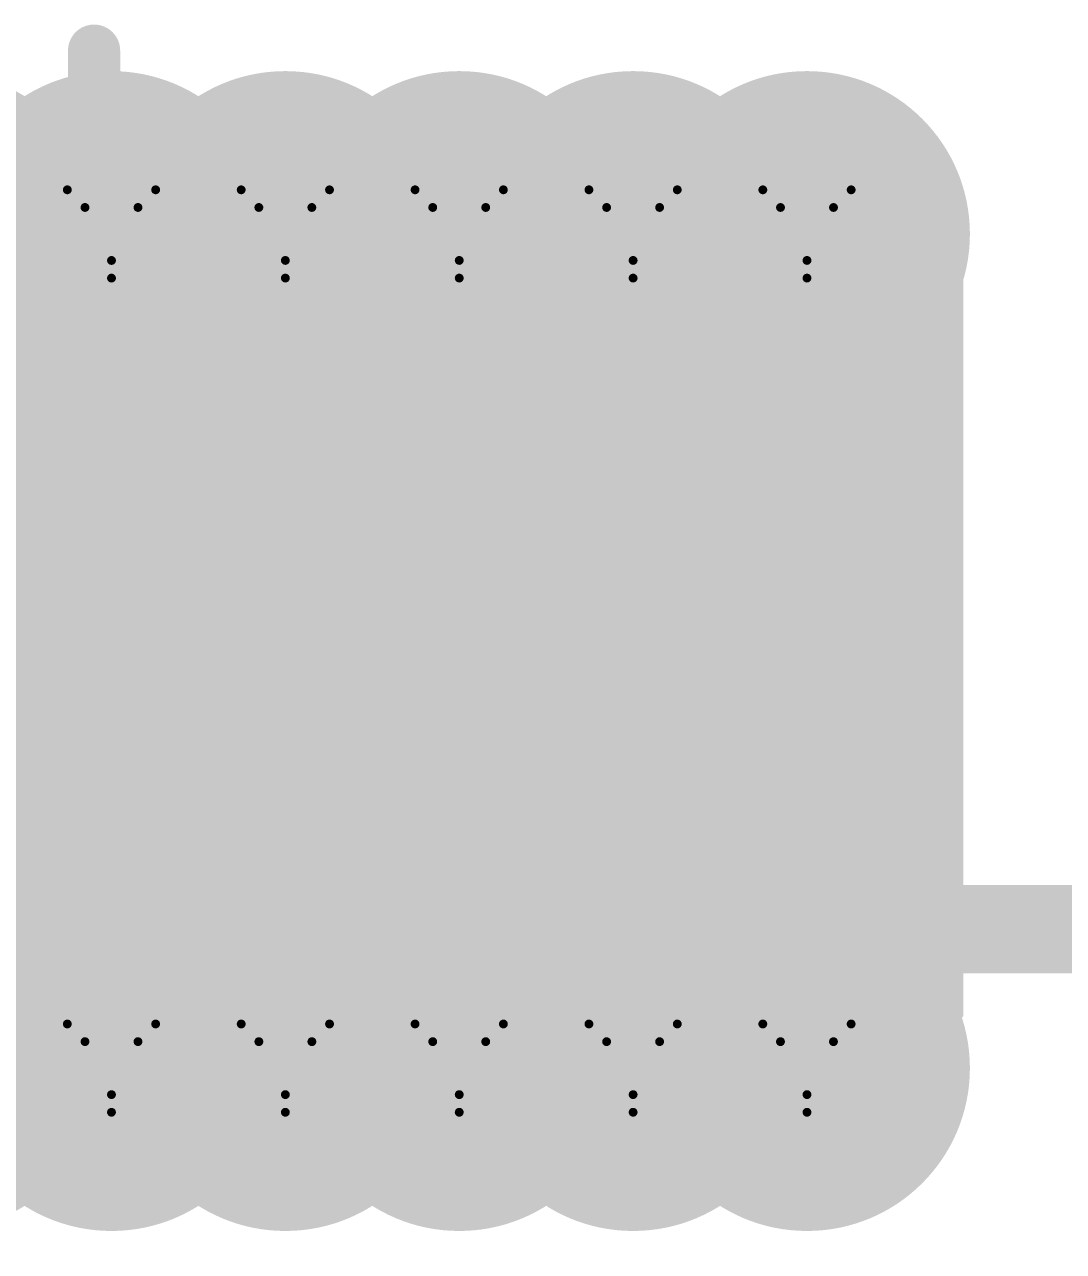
# Model space of a CAD drawing. Header units: inches. Extents: x -21 to 344, y -3 to 240.
# Drawn here: x 14.7 to 20.68, y 16.45 to 23.51 of the extents above; entities that cross this region are included whole.
import ezdxf

# ---------------------------------------------------------------- set-up
doc = ezdxf.new("R2010")
doc.units = ezdxf.units.IN
for name, color, linetype in [('Bottom Layer', 5, 'Continuous'), ('Drill Drawing', 1, 'Continuous'), ('Int1 -GND)', 76, 'Continuous'), ('Int2 -PWR)', 16, 'Continuous'), ('Top Component Center', 76, 'Continuous'), ('Top Designator', 56, 'Continuous'), ('Top Layer', 1, 'Continuous'), ('Top Paste', 8, 'Continuous'), ('Top Solder', 216, 'Continuous'), ('Via Holes', 16, 'Continuous')]:
    doc.layers.add(name, color=color, linetype=linetype)
doc.styles.add('Arial', font='', dxfattribs={"height": 0.2})
doc.styles.get('Arial').set_extended_font_data('Arial')

# ---------------------------------------------------------------- blocks, each defined once
blk = doc.blocks.new('ESP32_WROOM_32E_N4_10')
at = {"layer": 'Top Layer'}
for points in [[(-1.85, 1.85), (-0.95, 1.85), (-0.95, 0.95), (-1.85, 0.95)], [(-0.45, 1.85), (0.45, 1.85), (0.45, 0.95), (-0.45, 0.95)], [(0.95, 1.85), (1.85, 1.85), (1.85, 0.95), (0.95, 0.95)], [(-1.85, 0.45), (-0.95, 0.45), (-0.95, -0.45), (-1.85, -0.45)], [(-0.45, 0.45), (0.45, 0.45), (0.45, -0.45), (-0.45, -0.45)], [(0.95, 0.45), (1.85, 0.45), (1.85, -0.45), (0.95, -0.45)], [(-1.85, -0.95), (-0.95, -0.95), (-0.95, -1.85), (-1.85, -1.85)], [(-0.45, -0.95), (0.45, -0.95), (0.45, -1.85), (-0.45, -1.85)], [(0.95, -0.95), (1.85, -0.95), (1.85, -1.85), (0.95, -1.85)]]:
    blk.add_hatch(color=1, dxfattribs=at).paths.add_polyline_path(points)
at = {"layer": 'Top Paste'}
for points in [[(-1.977, 1.977), (-0.823, 1.977), (-0.823, 0.823), (-1.977, 0.823)], [(-0.577, 1.977), (0.577, 1.977), (0.577, 0.823), (-0.577, 0.823)], [(0.823, 1.977), (1.977, 1.977), (1.977, 0.823), (0.823, 0.823)], [(-1.977, 0.577), (-0.823, 0.577), (-0.823, -0.577), (-1.977, -0.577)], [(-0.577, 0.577), (0.577, 0.577), (0.577, -0.577), (-0.577, -0.577)], [(0.823, 0.577), (1.977, 0.577), (1.977, -0.577), (0.823, -0.577)], [(-1.977, -0.823), (-0.823, -0.823), (-0.823, -1.977), (-1.977, -1.977)], [(-0.577, -0.823), (0.577, -0.823), (0.577, -1.977), (-0.577, -1.977)], [(0.823, -0.823), (1.977, -0.823), (1.977, -1.977), (0.823, -1.977)]]:
    blk.add_hatch(color=8, dxfattribs=at).paths.add_polyline_path(points)
at = {"layer": 'Top Solder'}
for points in [[(-1.9, 1.9), (-0.9, 1.9), (-0.9, 0.9), (-1.9, 0.9)], [(-0.5, 1.9), (0.5, 1.9), (0.5, 0.9), (-0.5, 0.9)], [(0.9, 1.9), (1.9, 1.9), (1.9, 0.9), (0.9, 0.9)], [(-1.9, 0.5), (-0.9, 0.5), (-0.9, -0.5), (-1.9, -0.5)], [(-0.5, 0.5), (0.5, 0.5), (0.5, -0.5), (-0.5, -0.5)], [(0.9, 0.5), (1.9, 0.5), (1.9, -0.5), (0.9, -0.5)], [(-1.9, -0.9), (-0.9, -0.9), (-0.9, -1.9), (-1.9, -1.9)], [(-0.5, -0.9), (0.5, -0.9), (0.5, -1.9), (-0.5, -1.9)], [(0.9, -0.9), (1.9, -0.9), (1.9, -1.9), (0.9, -1.9)]]:
    blk.add_hatch(color=216, dxfattribs=at).paths.add_polyline_path(points)
at = {"layer": 'Top Component Center'}
for points in [[(1.455, 4.5, 0.3, 0.3, 0), (1.455, 0.5, 0.3, 0.3, 0)], [(-0.545, 2.5, 0.3, 0.3, 0), (3.455, 2.5, 0.3, 0.3, 0)]]:
    blk.add_lwpolyline(points, format="xyseb", dxfattribs=at)
for points in [[(-0.62, 2.5, 0.15, 0.15, 1), (-0.47, 2.5, 0.15, 0.15, 1)], [(3.38, 2.5, 0.15, 0.15, 1), (3.53, 2.5, 0.15, 0.15, 1)], [(1.38, 0.5, 0.15, 0.15, 1), (1.53, 0.5, 0.15, 0.15, 1)]]:
    blk.add_lwpolyline(points, format="xyseb", close=True, dxfattribs=at)
at = {"layer": 'Top Designator', "style": 'Arial'}
blk.add_text('U4', height=2, dxfattribs=at).set_placement((-2.09, 2.28))

msp = doc.modelspace()

# ---------------------------------------------------------------- hatches: boundary and pattern name
at = {"layer": 'Bottom Layer'}
h = msp.add_hatch(color=5, dxfattribs=at)
edge = h.paths.add_edge_path()
edge.add_arc((15.2, 22.3), 0.3, 0, 360)
h = msp.add_hatch(color=5, dxfattribs=at)
edge = h.paths.add_edge_path()
edge.add_arc((16.2, 22.3), 0.3, 0, 360)
h = msp.add_hatch(color=5, dxfattribs=at)
edge = h.paths.add_edge_path()
edge.add_arc((17.2, 22.3), 0.3, 0, 360)
h = msp.add_hatch(color=5, dxfattribs=at)
edge = h.paths.add_edge_path()
edge.add_arc((18.2, 22.3), 0.3, 0, 360)
h = msp.add_hatch(color=5, dxfattribs=at)
edge = h.paths.add_edge_path()
edge.add_arc((19.2, 22.3), 0.3, 0, 360)
h = msp.add_hatch(color=5, dxfattribs=at)
edge = h.paths.add_edge_path()
edge.add_arc((15.2, 17.5), 0.3, 0, 360)
h = msp.add_hatch(color=5, dxfattribs=at)
edge = h.paths.add_edge_path()
edge.add_arc((16.2, 17.5), 0.3, 0, 360)
h = msp.add_hatch(color=5, dxfattribs=at)
edge = h.paths.add_edge_path()
edge.add_arc((17.2, 17.5), 0.3, 0, 360)
h = msp.add_hatch(color=5, dxfattribs=at)
edge = h.paths.add_edge_path()
edge.add_arc((18.2, 17.5), 0.3, 0, 360)
h = msp.add_hatch(color=5, dxfattribs=at)
edge = h.paths.add_edge_path()
edge.add_arc((19.2, 17.5), 0.3, 0, 360)
at = {"layer": 'Int2 -PWR)'}
h = msp.add_hatch(color=7, dxfattribs=at)
edge = h.paths.add_edge_path()
edge.add_arc((14.2, 22.3), 0.937, 0, 360)
h = msp.add_hatch(color=7, dxfattribs=at)
edge = h.paths.add_edge_path()
edge.add_arc((15.2, 22.3), 0.937, 0, 360)
h = msp.add_hatch(color=7, dxfattribs=at)
edge = h.paths.add_edge_path()
edge.add_arc((16.2, 22.3), 0.937, 0, 360)
h = msp.add_hatch(color=7, dxfattribs=at)
edge = h.paths.add_edge_path()
edge.add_arc((17.2, 22.3), 0.937, 0, 360)
h = msp.add_hatch(color=7, dxfattribs=at)
edge = h.paths.add_edge_path()
edge.add_arc((18.2, 22.3), 0.937, 0, 360)
h = msp.add_hatch(color=7, dxfattribs=at)
edge = h.paths.add_edge_path()
edge.add_arc((19.2, 22.3), 0.937, 0, 360)
h = msp.add_hatch(color=7, dxfattribs=at)
edge = h.paths.add_edge_path()
edge.add_arc((14.2, 17.5), 0.937, 0, 360)
h = msp.add_hatch(color=7, dxfattribs=at)
edge = h.paths.add_edge_path()
edge.add_arc((15.2, 17.5), 0.937, 0, 360)
h = msp.add_hatch(color=7, dxfattribs=at)
edge = h.paths.add_edge_path()
edge.add_arc((16.2, 17.5), 0.937, 0, 360)
h = msp.add_hatch(color=7, dxfattribs=at)
edge = h.paths.add_edge_path()
edge.add_arc((17.2, 17.5), 0.937, 0, 360)
h = msp.add_hatch(color=7, dxfattribs=at)
edge = h.paths.add_edge_path()
edge.add_arc((18.2, 17.5), 0.937, 0, 360)
h = msp.add_hatch(color=7, dxfattribs=at)
edge = h.paths.add_edge_path()
edge.add_arc((19.2, 17.5), 0.937, 0, 360)
at = {"layer": 'Top Layer'}
msp.add_hatch(color=1, dxfattribs=at).paths.add_polyline_path([(6.9029, 3.6971), (7, 3.6), (7.7, 3.6), (7.8, 3.7), (7.8, 5.5), (8.2, 5.9), (10.2, 5.9), (10.4, 6.1), (10.4, 16), (11.6, 17.2), (19.5, 17.2), (20.1, 17.8), (20.1, 22.2), (19.7, 22.6), (8, 22.6), (6.8006, 21.4006)])
h = msp.add_hatch(color=1, dxfattribs=at)
edge = h.paths.add_edge_path()
edge.add_arc((15.2, 22.3), 0.3, 0, 360)
h = msp.add_hatch(color=1, dxfattribs=at)
edge = h.paths.add_edge_path()
edge.add_arc((16.2, 22.3), 0.3, 0, 360)
h = msp.add_hatch(color=1, dxfattribs=at)
edge = h.paths.add_edge_path()
edge.add_arc((17.2, 22.3), 0.3, 0, 360)
h = msp.add_hatch(color=1, dxfattribs=at)
edge = h.paths.add_edge_path()
edge.add_arc((18.2, 22.3), 0.3, 0, 360)
h = msp.add_hatch(color=1, dxfattribs=at)
edge = h.paths.add_edge_path()
edge.add_arc((19.2, 22.3), 0.3, 0, 360)
h = msp.add_hatch(color=1, dxfattribs=at)
edge = h.paths.add_edge_path()
edge.add_arc((15.2, 17.5), 0.3, 0, 360)
h = msp.add_hatch(color=1, dxfattribs=at)
edge = h.paths.add_edge_path()
edge.add_arc((16.2, 17.5), 0.3, 0, 360)
h = msp.add_hatch(color=1, dxfattribs=at)
edge = h.paths.add_edge_path()
edge.add_arc((17.2, 17.5), 0.3, 0, 360)
h = msp.add_hatch(color=1, dxfattribs=at)
edge = h.paths.add_edge_path()
edge.add_arc((18.2, 17.5), 0.3, 0, 360)
h = msp.add_hatch(color=1, dxfattribs=at)
edge = h.paths.add_edge_path()
edge.add_arc((19.2, 17.5), 0.3, 0, 360)
at = {"layer": 'Via Holes'}
h = msp.add_hatch(color=7, dxfattribs=at)
edge = h.paths.add_edge_path()
edge.add_arc((15.2, 22.3), 0.175, 0, 360)
h = msp.add_hatch(color=7, dxfattribs=at)
edge = h.paths.add_edge_path()
edge.add_arc((16.2, 22.3), 0.175, 0, 360)
h = msp.add_hatch(color=7, dxfattribs=at)
edge = h.paths.add_edge_path()
edge.add_arc((17.2, 22.3), 0.175, 0, 360)
h = msp.add_hatch(color=7, dxfattribs=at)
edge = h.paths.add_edge_path()
edge.add_arc((18.2, 22.3), 0.175, 0, 360)
h = msp.add_hatch(color=7, dxfattribs=at)
edge = h.paths.add_edge_path()
edge.add_arc((19.2, 22.3), 0.175, 0, 360)
h = msp.add_hatch(color=7, dxfattribs=at)
edge = h.paths.add_edge_path()
edge.add_arc((15.2, 17.5), 0.175, 0, 360)
h = msp.add_hatch(color=7, dxfattribs=at)
edge = h.paths.add_edge_path()
edge.add_arc((16.2, 17.5), 0.175, 0, 360)
h = msp.add_hatch(color=7, dxfattribs=at)
edge = h.paths.add_edge_path()
edge.add_arc((17.2, 17.5), 0.175, 0, 360)
h = msp.add_hatch(color=7, dxfattribs=at)
edge = h.paths.add_edge_path()
edge.add_arc((18.2, 17.5), 0.175, 0, 360)
h = msp.add_hatch(color=7, dxfattribs=at)
edge = h.paths.add_edge_path()
edge.add_arc((19.2, 17.5), 0.175, 0, 360)

# ---------------------------------------------------------------- linework, layer by layer
at = {"layer": 'Drill Drawing'}
for points in [[(14.946, 22.554, 0.0508, 0.0508, 0), (15.454, 22.554, 0.0508, 0.0508, 0)], [(14.946, 22.554, 0.0508, 0.0508, 0), (15.2, 22.046, 0.0508, 0.0508, 0)], [(15.2, 22.046, 0.0508, 0.0508, 0), (15.454, 22.554, 0.0508, 0.0508, 0)], [(15.946, 22.554, 0.0508, 0.0508, 0), (16.454, 22.554, 0.0508, 0.0508, 0)], [(15.946, 22.554, 0.0508, 0.0508, 0), (16.2, 22.046, 0.0508, 0.0508, 0)], [(16.2, 22.046, 0.0508, 0.0508, 0), (16.454, 22.554, 0.0508, 0.0508, 0)], [(16.946, 22.554, 0.0508, 0.0508, 0), (17.454, 22.554, 0.0508, 0.0508, 0)], [(16.946, 22.554, 0.0508, 0.0508, 0), (17.2, 22.046, 0.0508, 0.0508, 0)], [(17.2, 22.046, 0.0508, 0.0508, 0), (17.454, 22.554, 0.0508, 0.0508, 0)], [(17.946, 22.554, 0.0508, 0.0508, 0), (18.454, 22.554, 0.0508, 0.0508, 0)], [(17.946, 22.554, 0.0508, 0.0508, 0), (18.2, 22.046, 0.0508, 0.0508, 0)], [(18.2, 22.046, 0.0508, 0.0508, 0), (18.454, 22.554, 0.0508, 0.0508, 0)], [(18.946, 22.554, 0.0508, 0.0508, 0), (19.454, 22.554, 0.0508, 0.0508, 0)], [(18.946, 22.554, 0.0508, 0.0508, 0), (19.2, 22.046, 0.0508, 0.0508, 0)], [(19.2, 22.046, 0.0508, 0.0508, 0), (19.454, 22.554, 0.0508, 0.0508, 0)], [(15.0476, 22.4524, 0.0508, 0.0508, 0), (15.3524, 22.4524, 0.0508, 0.0508, 0)], [(15.0476, 22.4524, 0.0508, 0.0508, 0), (15.2, 22.1476, 0.0508, 0.0508, 0)], [(15.2, 22.1476, 0.0508, 0.0508, 0), (15.3524, 22.4524, 0.0508, 0.0508, 0)], [(16.0476, 22.4524, 0.0508, 0.0508, 0), (16.3524, 22.4524, 0.0508, 0.0508, 0)], [(16.0476, 22.4524, 0.0508, 0.0508, 0), (16.2, 22.1476, 0.0508, 0.0508, 0)], [(16.2, 22.1476, 0.0508, 0.0508, 0), (16.3524, 22.4524, 0.0508, 0.0508, 0)], [(17.0476, 22.4524, 0.0508, 0.0508, 0), (17.3524, 22.4524, 0.0508, 0.0508, 0)], [(17.0476, 22.4524, 0.0508, 0.0508, 0), (17.2, 22.1476, 0.0508, 0.0508, 0)], [(17.2, 22.1476, 0.0508, 0.0508, 0), (17.3524, 22.4524, 0.0508, 0.0508, 0)], [(18.0476, 22.4524, 0.0508, 0.0508, 0), (18.3524, 22.4524, 0.0508, 0.0508, 0)], [(18.0476, 22.4524, 0.0508, 0.0508, 0), (18.2, 22.1476, 0.0508, 0.0508, 0)], [(18.2, 22.1476, 0.0508, 0.0508, 0), (18.3524, 22.4524, 0.0508, 0.0508, 0)], [(19.0476, 22.4524, 0.0508, 0.0508, 0), (19.3524, 22.4524, 0.0508, 0.0508, 0)], [(19.0476, 22.4524, 0.0508, 0.0508, 0), (19.2, 22.1476, 0.0508, 0.0508, 0)], [(19.2, 22.1476, 0.0508, 0.0508, 0), (19.3524, 22.4524, 0.0508, 0.0508, 0)], [(14.946, 17.754, 0.0508, 0.0508, 0), (15.454, 17.754, 0.0508, 0.0508, 0)], [(14.946, 17.754, 0.0508, 0.0508, 0), (15.2, 17.246, 0.0508, 0.0508, 0)], [(15.2, 17.246, 0.0508, 0.0508, 0), (15.454, 17.754, 0.0508, 0.0508, 0)], [(15.946, 17.754, 0.0508, 0.0508, 0), (16.454, 17.754, 0.0508, 0.0508, 0)], [(15.946, 17.754, 0.0508, 0.0508, 0), (16.2, 17.246, 0.0508, 0.0508, 0)], [(16.2, 17.246, 0.0508, 0.0508, 0), (16.454, 17.754, 0.0508, 0.0508, 0)], [(16.946, 17.754, 0.0508, 0.0508, 0), (17.454, 17.754, 0.0508, 0.0508, 0)], [(16.946, 17.754, 0.0508, 0.0508, 0), (17.2, 17.246, 0.0508, 0.0508, 0)], [(17.2, 17.246, 0.0508, 0.0508, 0), (17.454, 17.754, 0.0508, 0.0508, 0)], [(17.946, 17.754, 0.0508, 0.0508, 0), (18.454, 17.754, 0.0508, 0.0508, 0)], [(17.946, 17.754, 0.0508, 0.0508, 0), (18.2, 17.246, 0.0508, 0.0508, 0)], [(18.2, 17.246, 0.0508, 0.0508, 0), (18.454, 17.754, 0.0508, 0.0508, 0)], [(18.946, 17.754, 0.0508, 0.0508, 0), (19.454, 17.754, 0.0508, 0.0508, 0)], [(18.946, 17.754, 0.0508, 0.0508, 0), (19.2, 17.246, 0.0508, 0.0508, 0)], [(19.2, 17.246, 0.0508, 0.0508, 0), (19.454, 17.754, 0.0508, 0.0508, 0)], [(15.0476, 17.6524, 0.0508, 0.0508, 0), (15.3524, 17.6524, 0.0508, 0.0508, 0)], [(15.0476, 17.6524, 0.0508, 0.0508, 0), (15.2, 17.3476, 0.0508, 0.0508, 0)], [(15.2, 17.3476, 0.0508, 0.0508, 0), (15.3524, 17.6524, 0.0508, 0.0508, 0)], [(16.0476, 17.6524, 0.0508, 0.0508, 0), (16.3524, 17.6524, 0.0508, 0.0508, 0)], [(16.0476, 17.6524, 0.0508, 0.0508, 0), (16.2, 17.3476, 0.0508, 0.0508, 0)], [(16.2, 17.3476, 0.0508, 0.0508, 0), (16.3524, 17.6524, 0.0508, 0.0508, 0)], [(17.0476, 17.6524, 0.0508, 0.0508, 0), (17.3524, 17.6524, 0.0508, 0.0508, 0)], [(17.0476, 17.6524, 0.0508, 0.0508, 0), (17.2, 17.3476, 0.0508, 0.0508, 0)], [(17.2, 17.3476, 0.0508, 0.0508, 0), (17.3524, 17.6524, 0.0508, 0.0508, 0)], [(18.0476, 17.6524, 0.0508, 0.0508, 0), (18.3524, 17.6524, 0.0508, 0.0508, 0)], [(18.0476, 17.6524, 0.0508, 0.0508, 0), (18.2, 17.3476, 0.0508, 0.0508, 0)], [(18.2, 17.3476, 0.0508, 0.0508, 0), (18.3524, 17.6524, 0.0508, 0.0508, 0)], [(19.0476, 17.6524, 0.0508, 0.0508, 0), (19.3524, 17.6524, 0.0508, 0.0508, 0)], [(19.0476, 17.6524, 0.0508, 0.0508, 0), (19.2, 17.3476, 0.0508, 0.0508, 0)], [(19.2, 17.3476, 0.0508, 0.0508, 0), (19.3524, 17.6524, 0.0508, 0.0508, 0)]]:
    msp.add_lwpolyline(points, format="xyseb", dxfattribs=at)
for points in [[(14.9333, 22.554, 0.0254, 0.0254, 1), (14.9587, 22.554, 0.0254, 0.0254, 1)], [(14.9333, 22.554, 0.0254, 0.0254, 1), (14.9587, 22.554, 0.0254, 0.0254, 1)], [(15.4413, 22.554, 0.0254, 0.0254, 1), (15.4667, 22.554, 0.0254, 0.0254, 1)], [(15.4413, 22.554, 0.0254, 0.0254, 1), (15.4667, 22.554, 0.0254, 0.0254, 1)], [(15.9333, 22.554, 0.0254, 0.0254, 1), (15.9587, 22.554, 0.0254, 0.0254, 1)], [(15.9333, 22.554, 0.0254, 0.0254, 1), (15.9587, 22.554, 0.0254, 0.0254, 1)], [(16.4413, 22.554, 0.0254, 0.0254, 1), (16.4667, 22.554, 0.0254, 0.0254, 1)], [(16.4413, 22.554, 0.0254, 0.0254, 1), (16.4667, 22.554, 0.0254, 0.0254, 1)], [(16.9333, 22.554, 0.0254, 0.0254, 1), (16.9587, 22.554, 0.0254, 0.0254, 1)], [(16.9333, 22.554, 0.0254, 0.0254, 1), (16.9587, 22.554, 0.0254, 0.0254, 1)], [(17.4413, 22.554, 0.0254, 0.0254, 1), (17.4667, 22.554, 0.0254, 0.0254, 1)], [(17.4413, 22.554, 0.0254, 0.0254, 1), (17.4667, 22.554, 0.0254, 0.0254, 1)], [(17.9333, 22.554, 0.0254, 0.0254, 1), (17.9587, 22.554, 0.0254, 0.0254, 1)], [(17.9333, 22.554, 0.0254, 0.0254, 1), (17.9587, 22.554, 0.0254, 0.0254, 1)], [(18.4413, 22.554, 0.0254, 0.0254, 1), (18.4667, 22.554, 0.0254, 0.0254, 1)], [(18.4413, 22.554, 0.0254, 0.0254, 1), (18.4667, 22.554, 0.0254, 0.0254, 1)], [(18.9333, 22.554, 0.0254, 0.0254, 1), (18.9587, 22.554, 0.0254, 0.0254, 1)], [(18.9333, 22.554, 0.0254, 0.0254, 1), (18.9587, 22.554, 0.0254, 0.0254, 1)], [(19.4413, 22.554, 0.0254, 0.0254, 1), (19.4667, 22.554, 0.0254, 0.0254, 1)], [(19.4413, 22.554, 0.0254, 0.0254, 1), (19.4667, 22.554, 0.0254, 0.0254, 1)], [(15.0349, 22.4524, 0.0254, 0.0254, 1), (15.0603, 22.4524, 0.0254, 0.0254, 1)], [(15.0349, 22.4524, 0.0254, 0.0254, 1), (15.0603, 22.4524, 0.0254, 0.0254, 1)], [(15.3397, 22.4524, 0.0254, 0.0254, 1), (15.3651, 22.4524, 0.0254, 0.0254, 1)], [(15.3397, 22.4524, 0.0254, 0.0254, 1), (15.3651, 22.4524, 0.0254, 0.0254, 1)], [(16.0349, 22.4524, 0.0254, 0.0254, 1), (16.0603, 22.4524, 0.0254, 0.0254, 1)], [(16.0349, 22.4524, 0.0254, 0.0254, 1), (16.0603, 22.4524, 0.0254, 0.0254, 1)], [(16.3397, 22.4524, 0.0254, 0.0254, 1), (16.3651, 22.4524, 0.0254, 0.0254, 1)], [(16.3397, 22.4524, 0.0254, 0.0254, 1), (16.3651, 22.4524, 0.0254, 0.0254, 1)], [(17.0349, 22.4524, 0.0254, 0.0254, 1), (17.0603, 22.4524, 0.0254, 0.0254, 1)], [(17.0349, 22.4524, 0.0254, 0.0254, 1), (17.0603, 22.4524, 0.0254, 0.0254, 1)], [(17.3397, 22.4524, 0.0254, 0.0254, 1), (17.3651, 22.4524, 0.0254, 0.0254, 1)], [(17.3397, 22.4524, 0.0254, 0.0254, 1), (17.3651, 22.4524, 0.0254, 0.0254, 1)], [(18.0349, 22.4524, 0.0254, 0.0254, 1), (18.0603, 22.4524, 0.0254, 0.0254, 1)], [(18.0349, 22.4524, 0.0254, 0.0254, 1), (18.0603, 22.4524, 0.0254, 0.0254, 1)], [(18.3397, 22.4524, 0.0254, 0.0254, 1), (18.3651, 22.4524, 0.0254, 0.0254, 1)], [(18.3397, 22.4524, 0.0254, 0.0254, 1), (18.3651, 22.4524, 0.0254, 0.0254, 1)], [(19.0349, 22.4524, 0.0254, 0.0254, 1), (19.0603, 22.4524, 0.0254, 0.0254, 1)], [(19.0349, 22.4524, 0.0254, 0.0254, 1), (19.0603, 22.4524, 0.0254, 0.0254, 1)], [(19.3397, 22.4524, 0.0254, 0.0254, 1), (19.3651, 22.4524, 0.0254, 0.0254, 1)], [(19.3397, 22.4524, 0.0254, 0.0254, 1), (19.3651, 22.4524, 0.0254, 0.0254, 1)], [(15.1873, 22.1476, 0.0254, 0.0254, 1), (15.2127, 22.1476, 0.0254, 0.0254, 1)], [(15.1873, 22.1476, 0.0254, 0.0254, 1), (15.2127, 22.1476, 0.0254, 0.0254, 1)], [(16.1873, 22.1476, 0.0254, 0.0254, 1), (16.2127, 22.1476, 0.0254, 0.0254, 1)], [(16.1873, 22.1476, 0.0254, 0.0254, 1), (16.2127, 22.1476, 0.0254, 0.0254, 1)], [(17.1873, 22.1476, 0.0254, 0.0254, 1), (17.2127, 22.1476, 0.0254, 0.0254, 1)], [(17.1873, 22.1476, 0.0254, 0.0254, 1), (17.2127, 22.1476, 0.0254, 0.0254, 1)], [(18.1873, 22.1476, 0.0254, 0.0254, 1), (18.2127, 22.1476, 0.0254, 0.0254, 1)], [(18.1873, 22.1476, 0.0254, 0.0254, 1), (18.2127, 22.1476, 0.0254, 0.0254, 1)], [(19.1873, 22.1476, 0.0254, 0.0254, 1), (19.2127, 22.1476, 0.0254, 0.0254, 1)], [(19.1873, 22.1476, 0.0254, 0.0254, 1), (19.2127, 22.1476, 0.0254, 0.0254, 1)], [(15.1873, 22.046, 0.0254, 0.0254, 1), (15.2127, 22.046, 0.0254, 0.0254, 1)], [(15.1873, 22.046, 0.0254, 0.0254, 1), (15.2127, 22.046, 0.0254, 0.0254, 1)], [(16.1873, 22.046, 0.0254, 0.0254, 1), (16.2127, 22.046, 0.0254, 0.0254, 1)], [(16.1873, 22.046, 0.0254, 0.0254, 1), (16.2127, 22.046, 0.0254, 0.0254, 1)], [(17.1873, 22.046, 0.0254, 0.0254, 1), (17.2127, 22.046, 0.0254, 0.0254, 1)], [(17.1873, 22.046, 0.0254, 0.0254, 1), (17.2127, 22.046, 0.0254, 0.0254, 1)], [(18.1873, 22.046, 0.0254, 0.0254, 1), (18.2127, 22.046, 0.0254, 0.0254, 1)], [(18.1873, 22.046, 0.0254, 0.0254, 1), (18.2127, 22.046, 0.0254, 0.0254, 1)], [(19.1873, 22.046, 0.0254, 0.0254, 1), (19.2127, 22.046, 0.0254, 0.0254, 1)], [(19.1873, 22.046, 0.0254, 0.0254, 1), (19.2127, 22.046, 0.0254, 0.0254, 1)], [(14.9333, 17.754, 0.0254, 0.0254, 1), (14.9587, 17.754, 0.0254, 0.0254, 1)], [(14.9333, 17.754, 0.0254, 0.0254, 1), (14.9587, 17.754, 0.0254, 0.0254, 1)], [(15.4413, 17.754, 0.0254, 0.0254, 1), (15.4667, 17.754, 0.0254, 0.0254, 1)], [(15.4413, 17.754, 0.0254, 0.0254, 1), (15.4667, 17.754, 0.0254, 0.0254, 1)], [(15.9333, 17.754, 0.0254, 0.0254, 1), (15.9587, 17.754, 0.0254, 0.0254, 1)], [(15.9333, 17.754, 0.0254, 0.0254, 1), (15.9587, 17.754, 0.0254, 0.0254, 1)], [(16.4413, 17.754, 0.0254, 0.0254, 1), (16.4667, 17.754, 0.0254, 0.0254, 1)], [(16.4413, 17.754, 0.0254, 0.0254, 1), (16.4667, 17.754, 0.0254, 0.0254, 1)], [(16.9333, 17.754, 0.0254, 0.0254, 1), (16.9587, 17.754, 0.0254, 0.0254, 1)], [(16.9333, 17.754, 0.0254, 0.0254, 1), (16.9587, 17.754, 0.0254, 0.0254, 1)], [(17.4413, 17.754, 0.0254, 0.0254, 1), (17.4667, 17.754, 0.0254, 0.0254, 1)], [(17.4413, 17.754, 0.0254, 0.0254, 1), (17.4667, 17.754, 0.0254, 0.0254, 1)], [(17.9333, 17.754, 0.0254, 0.0254, 1), (17.9587, 17.754, 0.0254, 0.0254, 1)], [(17.9333, 17.754, 0.0254, 0.0254, 1), (17.9587, 17.754, 0.0254, 0.0254, 1)], [(18.4413, 17.754, 0.0254, 0.0254, 1), (18.4667, 17.754, 0.0254, 0.0254, 1)], [(18.4413, 17.754, 0.0254, 0.0254, 1), (18.4667, 17.754, 0.0254, 0.0254, 1)], [(18.9333, 17.754, 0.0254, 0.0254, 1), (18.9587, 17.754, 0.0254, 0.0254, 1)], [(18.9333, 17.754, 0.0254, 0.0254, 1), (18.9587, 17.754, 0.0254, 0.0254, 1)], [(19.4413, 17.754, 0.0254, 0.0254, 1), (19.4667, 17.754, 0.0254, 0.0254, 1)], [(19.4413, 17.754, 0.0254, 0.0254, 1), (19.4667, 17.754, 0.0254, 0.0254, 1)], [(15.0349, 17.6524, 0.0254, 0.0254, 1), (15.0603, 17.6524, 0.0254, 0.0254, 1)], [(15.0349, 17.6524, 0.0254, 0.0254, 1), (15.0603, 17.6524, 0.0254, 0.0254, 1)], [(15.3397, 17.6524, 0.0254, 0.0254, 1), (15.3651, 17.6524, 0.0254, 0.0254, 1)], [(15.3397, 17.6524, 0.0254, 0.0254, 1), (15.3651, 17.6524, 0.0254, 0.0254, 1)], [(16.0349, 17.6524, 0.0254, 0.0254, 1), (16.0603, 17.6524, 0.0254, 0.0254, 1)], [(16.0349, 17.6524, 0.0254, 0.0254, 1), (16.0603, 17.6524, 0.0254, 0.0254, 1)], [(16.3397, 17.6524, 0.0254, 0.0254, 1), (16.3651, 17.6524, 0.0254, 0.0254, 1)], [(16.3397, 17.6524, 0.0254, 0.0254, 1), (16.3651, 17.6524, 0.0254, 0.0254, 1)], [(17.0349, 17.6524, 0.0254, 0.0254, 1), (17.0603, 17.6524, 0.0254, 0.0254, 1)], [(17.0349, 17.6524, 0.0254, 0.0254, 1), (17.0603, 17.6524, 0.0254, 0.0254, 1)], [(17.3397, 17.6524, 0.0254, 0.0254, 1), (17.3651, 17.6524, 0.0254, 0.0254, 1)], [(17.3397, 17.6524, 0.0254, 0.0254, 1), (17.3651, 17.6524, 0.0254, 0.0254, 1)], [(18.0349, 17.6524, 0.0254, 0.0254, 1), (18.0603, 17.6524, 0.0254, 0.0254, 1)], [(18.0349, 17.6524, 0.0254, 0.0254, 1), (18.0603, 17.6524, 0.0254, 0.0254, 1)], [(18.3397, 17.6524, 0.0254, 0.0254, 1), (18.3651, 17.6524, 0.0254, 0.0254, 1)], [(18.3397, 17.6524, 0.0254, 0.0254, 1), (18.3651, 17.6524, 0.0254, 0.0254, 1)], [(19.0349, 17.6524, 0.0254, 0.0254, 1), (19.0603, 17.6524, 0.0254, 0.0254, 1)], [(19.0349, 17.6524, 0.0254, 0.0254, 1), (19.0603, 17.6524, 0.0254, 0.0254, 1)], [(19.3397, 17.6524, 0.0254, 0.0254, 1), (19.3651, 17.6524, 0.0254, 0.0254, 1)], [(19.3397, 17.6524, 0.0254, 0.0254, 1), (19.3651, 17.6524, 0.0254, 0.0254, 1)], [(15.1873, 17.3476, 0.0254, 0.0254, 1), (15.2127, 17.3476, 0.0254, 0.0254, 1)], [(15.1873, 17.3476, 0.0254, 0.0254, 1), (15.2127, 17.3476, 0.0254, 0.0254, 1)], [(16.1873, 17.3476, 0.0254, 0.0254, 1), (16.2127, 17.3476, 0.0254, 0.0254, 1)], [(16.1873, 17.3476, 0.0254, 0.0254, 1), (16.2127, 17.3476, 0.0254, 0.0254, 1)], [(17.1873, 17.3476, 0.0254, 0.0254, 1), (17.2127, 17.3476, 0.0254, 0.0254, 1)], [(17.1873, 17.3476, 0.0254, 0.0254, 1), (17.2127, 17.3476, 0.0254, 0.0254, 1)], [(18.1873, 17.3476, 0.0254, 0.0254, 1), (18.2127, 17.3476, 0.0254, 0.0254, 1)], [(18.1873, 17.3476, 0.0254, 0.0254, 1), (18.2127, 17.3476, 0.0254, 0.0254, 1)], [(19.1873, 17.3476, 0.0254, 0.0254, 1), (19.2127, 17.3476, 0.0254, 0.0254, 1)], [(19.1873, 17.3476, 0.0254, 0.0254, 1), (19.2127, 17.3476, 0.0254, 0.0254, 1)], [(15.1873, 17.246, 0.0254, 0.0254, 1), (15.2127, 17.246, 0.0254, 0.0254, 1)], [(15.1873, 17.246, 0.0254, 0.0254, 1), (15.2127, 17.246, 0.0254, 0.0254, 1)], [(16.1873, 17.246, 0.0254, 0.0254, 1), (16.2127, 17.246, 0.0254, 0.0254, 1)], [(16.1873, 17.246, 0.0254, 0.0254, 1), (16.2127, 17.246, 0.0254, 0.0254, 1)], [(17.1873, 17.246, 0.0254, 0.0254, 1), (17.2127, 17.246, 0.0254, 0.0254, 1)], [(17.1873, 17.246, 0.0254, 0.0254, 1), (17.2127, 17.246, 0.0254, 0.0254, 1)], [(18.1873, 17.246, 0.0254, 0.0254, 1), (18.2127, 17.246, 0.0254, 0.0254, 1)], [(18.1873, 17.246, 0.0254, 0.0254, 1), (18.2127, 17.246, 0.0254, 0.0254, 1)], [(19.1873, 17.246, 0.0254, 0.0254, 1), (19.2127, 17.246, 0.0254, 0.0254, 1)], [(19.1873, 17.246, 0.0254, 0.0254, 1), (19.2127, 17.246, 0.0254, 0.0254, 1)]]:
    msp.add_lwpolyline(points, format="xyseb", close=True, dxfattribs=at)
at = {"layer": 'Int1 -GND)'}
for points in [[(14.9664, 22.9418, 0.254, 0.254, -0.176327), (15.4336, 22.9418, 0.254, 0.254, 0)], [(15.9664, 22.9418, 0.254, 0.254, -0.176327), (16.4336, 22.9418, 0.254, 0.254, 0)], [(16.9664, 22.9418, 0.254, 0.254, -0.176327), (17.4336, 22.9418, 0.254, 0.254, 0)], [(17.9664, 22.9418, 0.254, 0.254, -0.176327), (18.4336, 22.9418, 0.254, 0.254, 0)], [(18.9664, 22.9418, 0.254, 0.254, -0.176327), (19.4336, 22.9418, 0.254, 0.254, 0)], [(14.8418, 22.5336, 0.254, 0.254, -0.176327), (14.8418, 22.0664, 0.254, 0.254, 0)], [(15.5582, 22.0664, 0.254, 0.254, -0.176327), (15.5582, 22.5336, 0.254, 0.254, 0)], [(15.8418, 22.5336, 0.254, 0.254, -0.176327), (15.8418, 22.0664, 0.254, 0.254, 0)], [(16.5582, 22.0664, 0.254, 0.254, -0.176327), (16.5582, 22.5336, 0.254, 0.254, 0)], [(16.8418, 22.5336, 0.254, 0.254, -0.176327), (16.8418, 22.0664, 0.254, 0.254, 0)], [(17.5582, 22.0664, 0.254, 0.254, -0.176327), (17.5582, 22.5336, 0.254, 0.254, 0)], [(17.8418, 22.5336, 0.254, 0.254, -0.176327), (17.8418, 22.0664, 0.254, 0.254, 0)], [(18.5582, 22.0664, 0.254, 0.254, -0.176327), (18.5582, 22.5336, 0.254, 0.254, 0)], [(18.8418, 22.5336, 0.254, 0.254, -0.176327), (18.8418, 22.0664, 0.254, 0.254, 0)], [(19.8418, 22.5336, 0.254, 0.254, -0.176327), (19.8418, 22.0664, 0.254, 0.254, 0)], [(15.4336, 21.6582, 0.254, 0.254, -0.176327), (14.9664, 21.6582, 0.254, 0.254, 0)], [(16.4336, 21.6582, 0.254, 0.254, -0.176327), (15.9664, 21.6582, 0.254, 0.254, 0)], [(17.4336, 21.6582, 0.254, 0.254, -0.176327), (16.9664, 21.6582, 0.254, 0.254, 0)], [(18.4336, 21.6582, 0.254, 0.254, -0.176327), (17.9664, 21.6582, 0.254, 0.254, 0)], [(19.4336, 21.6582, 0.254, 0.254, -0.176327), (18.9664, 21.6582, 0.254, 0.254, 0)], [(14.9664, 18.1418, 0.254, 0.254, -0.176327), (15.4336, 18.1418, 0.254, 0.254, 0)], [(15.9664, 18.1418, 0.254, 0.254, -0.176327), (16.4336, 18.1418, 0.254, 0.254, 0)], [(16.9664, 18.1418, 0.254, 0.254, -0.176327), (17.4336, 18.1418, 0.254, 0.254, 0)], [(17.9664, 18.1418, 0.254, 0.254, -0.176327), (18.4336, 18.1418, 0.254, 0.254, 0)], [(18.9664, 18.1418, 0.254, 0.254, -0.176327), (19.4336, 18.1418, 0.254, 0.254, 0)], [(14.8418, 17.7336, 0.254, 0.254, -0.176327), (14.8418, 17.2664, 0.254, 0.254, 0)], [(15.5582, 17.2664, 0.254, 0.254, -0.176327), (15.5582, 17.7336, 0.254, 0.254, 0)], [(15.8418, 17.7336, 0.254, 0.254, -0.176327), (15.8418, 17.2664, 0.254, 0.254, 0)], [(16.5582, 17.2664, 0.254, 0.254, -0.176327), (16.5582, 17.7336, 0.254, 0.254, 0)], [(16.8418, 17.7336, 0.254, 0.254, -0.176327), (16.8418, 17.2664, 0.254, 0.254, 0)], [(17.5582, 17.2664, 0.254, 0.254, -0.176327), (17.5582, 17.7336, 0.254, 0.254, 0)], [(17.8418, 17.7336, 0.254, 0.254, -0.176327), (17.8418, 17.2664, 0.254, 0.254, 0)], [(18.5582, 17.2664, 0.254, 0.254, -0.176327), (18.5582, 17.7336, 0.254, 0.254, 0)], [(18.8418, 17.7336, 0.254, 0.254, -0.176327), (18.8418, 17.2664, 0.254, 0.254, 0)], [(19.8418, 17.7336, 0.254, 0.254, -0.176327), (19.8418, 17.2664, 0.254, 0.254, 0)], [(15.4336, 16.8582, 0.254, 0.254, -0.176327), (14.9664, 16.8582, 0.254, 0.254, 0)], [(16.4336, 16.8582, 0.254, 0.254, -0.176327), (15.9664, 16.8582, 0.254, 0.254, 0)], [(17.4336, 16.8582, 0.254, 0.254, -0.176327), (16.9664, 16.8582, 0.254, 0.254, 0)], [(18.4336, 16.8582, 0.254, 0.254, -0.176327), (17.9664, 16.8582, 0.254, 0.254, 0)], [(19.4336, 16.8582, 0.254, 0.254, -0.176327), (18.9664, 16.8582, 0.254, 0.254, 0)]]:
    msp.add_lwpolyline(points, format="xyseb", dxfattribs=at)
for points in [[(14.9029, 22.9418, 0.127, 0.127, 1), (15.0299, 22.9418, 0.127, 0.127, 1)], [(15.3701, 22.9418, 0.127, 0.127, 1), (15.4971, 22.9418, 0.127, 0.127, 1)], [(15.9029, 22.9418, 0.127, 0.127, 1), (16.0299, 22.9418, 0.127, 0.127, 1)], [(16.3701, 22.9418, 0.127, 0.127, 1), (16.4971, 22.9418, 0.127, 0.127, 1)], [(16.9029, 22.9418, 0.127, 0.127, 1), (17.0299, 22.9418, 0.127, 0.127, 1)], [(17.3701, 22.9418, 0.127, 0.127, 1), (17.4971, 22.9418, 0.127, 0.127, 1)], [(17.9029, 22.9418, 0.127, 0.127, 1), (18.0299, 22.9418, 0.127, 0.127, 1)], [(18.3701, 22.9418, 0.127, 0.127, 1), (18.4971, 22.9418, 0.127, 0.127, 1)], [(18.9029, 22.9418, 0.127, 0.127, 1), (19.0299, 22.9418, 0.127, 0.127, 1)], [(19.3701, 22.9418, 0.127, 0.127, 1), (19.4971, 22.9418, 0.127, 0.127, 1)], [(14.7783, 22.5336, 0.127, 0.127, 1), (14.9053, 22.5336, 0.127, 0.127, 1)], [(15.4947, 22.5336, 0.127, 0.127, 1), (15.6217, 22.5336, 0.127, 0.127, 1)], [(15.7783, 22.5336, 0.127, 0.127, 1), (15.9053, 22.5336, 0.127, 0.127, 1)], [(16.4947, 22.5336, 0.127, 0.127, 1), (16.6217, 22.5336, 0.127, 0.127, 1)], [(16.7783, 22.5336, 0.127, 0.127, 1), (16.9053, 22.5336, 0.127, 0.127, 1)], [(17.4947, 22.5336, 0.127, 0.127, 1), (17.6217, 22.5336, 0.127, 0.127, 1)], [(17.7783, 22.5336, 0.127, 0.127, 1), (17.9053, 22.5336, 0.127, 0.127, 1)], [(18.4947, 22.5336, 0.127, 0.127, 1), (18.6217, 22.5336, 0.127, 0.127, 1)], [(18.7783, 22.5336, 0.127, 0.127, 1), (18.9053, 22.5336, 0.127, 0.127, 1)], [(19.7783, 22.5336, 0.127, 0.127, 1), (19.9053, 22.5336, 0.127, 0.127, 1)], [(14.7783, 22.0664, 0.127, 0.127, 1), (14.9053, 22.0664, 0.127, 0.127, 1)], [(15.4947, 22.0664, 0.127, 0.127, 1), (15.6217, 22.0664, 0.127, 0.127, 1)], [(15.7783, 22.0664, 0.127, 0.127, 1), (15.9053, 22.0664, 0.127, 0.127, 1)], [(16.4947, 22.0664, 0.127, 0.127, 1), (16.6217, 22.0664, 0.127, 0.127, 1)], [(16.7783, 22.0664, 0.127, 0.127, 1), (16.9053, 22.0664, 0.127, 0.127, 1)], [(17.4947, 22.0664, 0.127, 0.127, 1), (17.6217, 22.0664, 0.127, 0.127, 1)], [(17.7783, 22.0664, 0.127, 0.127, 1), (17.9053, 22.0664, 0.127, 0.127, 1)], [(18.4947, 22.0664, 0.127, 0.127, 1), (18.6217, 22.0664, 0.127, 0.127, 1)], [(18.7783, 22.0664, 0.127, 0.127, 1), (18.9053, 22.0664, 0.127, 0.127, 1)], [(19.7783, 22.0664, 0.127, 0.127, 1), (19.9053, 22.0664, 0.127, 0.127, 1)], [(14.9029, 21.6582, 0.127, 0.127, 1), (15.0299, 21.6582, 0.127, 0.127, 1)], [(15.3701, 21.6582, 0.127, 0.127, 1), (15.4971, 21.6582, 0.127, 0.127, 1)], [(15.9029, 21.6582, 0.127, 0.127, 1), (16.0299, 21.6582, 0.127, 0.127, 1)], [(16.3701, 21.6582, 0.127, 0.127, 1), (16.4971, 21.6582, 0.127, 0.127, 1)], [(16.9029, 21.6582, 0.127, 0.127, 1), (17.0299, 21.6582, 0.127, 0.127, 1)], [(17.3701, 21.6582, 0.127, 0.127, 1), (17.4971, 21.6582, 0.127, 0.127, 1)], [(17.9029, 21.6582, 0.127, 0.127, 1), (18.0299, 21.6582, 0.127, 0.127, 1)], [(18.3701, 21.6582, 0.127, 0.127, 1), (18.4971, 21.6582, 0.127, 0.127, 1)], [(18.9029, 21.6582, 0.127, 0.127, 1), (19.0299, 21.6582, 0.127, 0.127, 1)], [(19.3701, 21.6582, 0.127, 0.127, 1), (19.4971, 21.6582, 0.127, 0.127, 1)], [(14.9029, 18.1418, 0.127, 0.127, 1), (15.0299, 18.1418, 0.127, 0.127, 1)], [(15.3701, 18.1418, 0.127, 0.127, 1), (15.4971, 18.1418, 0.127, 0.127, 1)], [(15.9029, 18.1418, 0.127, 0.127, 1), (16.0299, 18.1418, 0.127, 0.127, 1)], [(16.3701, 18.1418, 0.127, 0.127, 1), (16.4971, 18.1418, 0.127, 0.127, 1)], [(16.9029, 18.1418, 0.127, 0.127, 1), (17.0299, 18.1418, 0.127, 0.127, 1)], [(17.3701, 18.1418, 0.127, 0.127, 1), (17.4971, 18.1418, 0.127, 0.127, 1)], [(17.9029, 18.1418, 0.127, 0.127, 1), (18.0299, 18.1418, 0.127, 0.127, 1)], [(18.3701, 18.1418, 0.127, 0.127, 1), (18.4971, 18.1418, 0.127, 0.127, 1)], [(18.9029, 18.1418, 0.127, 0.127, 1), (19.0299, 18.1418, 0.127, 0.127, 1)], [(19.3701, 18.1418, 0.127, 0.127, 1), (19.4971, 18.1418, 0.127, 0.127, 1)], [(14.7783, 17.7336, 0.127, 0.127, 1), (14.9053, 17.7336, 0.127, 0.127, 1)], [(15.4947, 17.7336, 0.127, 0.127, 1), (15.6217, 17.7336, 0.127, 0.127, 1)], [(15.7783, 17.7336, 0.127, 0.127, 1), (15.9053, 17.7336, 0.127, 0.127, 1)], [(16.4947, 17.7336, 0.127, 0.127, 1), (16.6217, 17.7336, 0.127, 0.127, 1)], [(16.7783, 17.7336, 0.127, 0.127, 1), (16.9053, 17.7336, 0.127, 0.127, 1)], [(17.4947, 17.7336, 0.127, 0.127, 1), (17.6217, 17.7336, 0.127, 0.127, 1)], [(17.7783, 17.7336, 0.127, 0.127, 1), (17.9053, 17.7336, 0.127, 0.127, 1)], [(18.4947, 17.7336, 0.127, 0.127, 1), (18.6217, 17.7336, 0.127, 0.127, 1)], [(18.7783, 17.7336, 0.127, 0.127, 1), (18.9053, 17.7336, 0.127, 0.127, 1)], [(19.7783, 17.7336, 0.127, 0.127, 1), (19.9053, 17.7336, 0.127, 0.127, 1)], [(14.7783, 17.2664, 0.127, 0.127, 1), (14.9053, 17.2664, 0.127, 0.127, 1)], [(15.4947, 17.2664, 0.127, 0.127, 1), (15.6217, 17.2664, 0.127, 0.127, 1)], [(15.7783, 17.2664, 0.127, 0.127, 1), (15.9053, 17.2664, 0.127, 0.127, 1)], [(16.4947, 17.2664, 0.127, 0.127, 1), (16.6217, 17.2664, 0.127, 0.127, 1)], [(16.7783, 17.2664, 0.127, 0.127, 1), (16.9053, 17.2664, 0.127, 0.127, 1)], [(17.4947, 17.2664, 0.127, 0.127, 1), (17.6217, 17.2664, 0.127, 0.127, 1)], [(17.7783, 17.2664, 0.127, 0.127, 1), (17.9053, 17.2664, 0.127, 0.127, 1)], [(18.4947, 17.2664, 0.127, 0.127, 1), (18.6217, 17.2664, 0.127, 0.127, 1)], [(18.7783, 17.2664, 0.127, 0.127, 1), (18.9053, 17.2664, 0.127, 0.127, 1)], [(19.7783, 17.2664, 0.127, 0.127, 1), (19.9053, 17.2664, 0.127, 0.127, 1)], [(14.9029, 16.8582, 0.127, 0.127, 1), (15.0299, 16.8582, 0.127, 0.127, 1)], [(15.3701, 16.8582, 0.127, 0.127, 1), (15.4971, 16.8582, 0.127, 0.127, 1)], [(15.9029, 16.8582, 0.127, 0.127, 1), (16.0299, 16.8582, 0.127, 0.127, 1)], [(16.3701, 16.8582, 0.127, 0.127, 1), (16.4971, 16.8582, 0.127, 0.127, 1)], [(16.9029, 16.8582, 0.127, 0.127, 1), (17.0299, 16.8582, 0.127, 0.127, 1)], [(17.3701, 16.8582, 0.127, 0.127, 1), (17.4971, 16.8582, 0.127, 0.127, 1)], [(17.9029, 16.8582, 0.127, 0.127, 1), (18.0299, 16.8582, 0.127, 0.127, 1)], [(18.3701, 16.8582, 0.127, 0.127, 1), (18.4971, 16.8582, 0.127, 0.127, 1)], [(18.9029, 16.8582, 0.127, 0.127, 1), (19.0299, 16.8582, 0.127, 0.127, 1)], [(19.3701, 16.8582, 0.127, 0.127, 1), (19.4971, 16.8582, 0.127, 0.127, 1)]]:
    msp.add_lwpolyline(points, format="xyseb", close=True, dxfattribs=at)
at = {"layer": 'Top Layer'}
msp.add_lwpolyline([(19.7, 18.3, 0.508, 0.508, 0), (22.7, 18.3, 0.508, 0.508, 0)], format="xyseb", dxfattribs=at)
msp.add_lwpolyline([(19.573, 18.3, 0.254, 0.254, 1), (19.827, 18.3, 0.254, 0.254, 1)], format="xyseb", close=True, dxfattribs=at)

# ---------------------------------------------------------------- block references
at = {"rotation": 90}
msp.add_blockref('ESP32_WROOM_32E_N4_10', (17.6, 19.9), dxfattribs=at)

doc.saveas('drawing.dxf')
